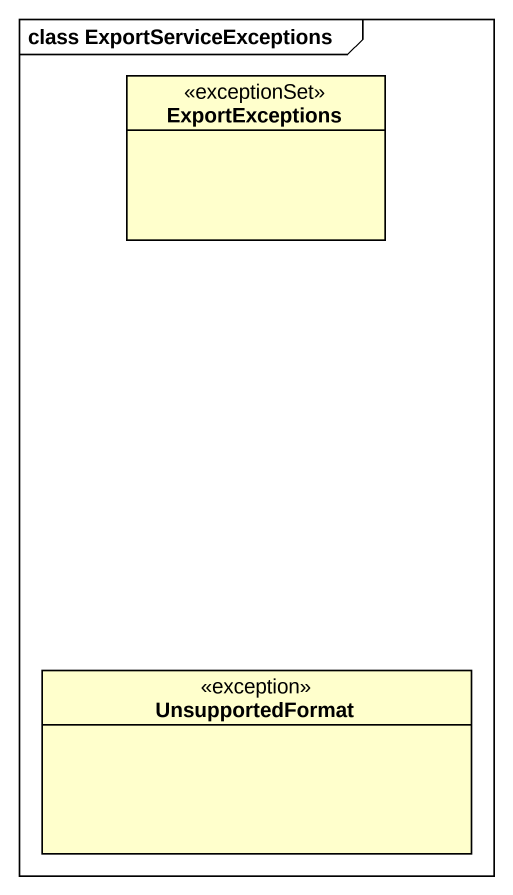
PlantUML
@startuml
mainframe class ExportServiceExceptions
hide circle
hide empty members
class ExportExceptions <<exceptionSet>>
class UnsupportedFormat <<exception>>
@enduml
